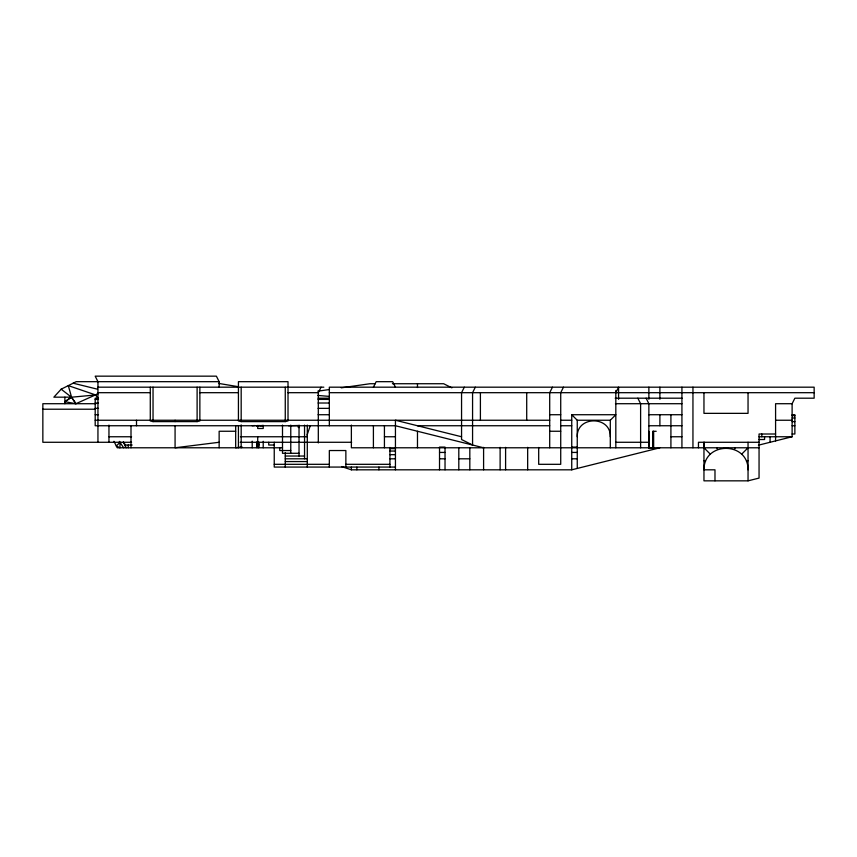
<?xml version="1.0" encoding="UTF-8"?>
<svg xmlns="http://www.w3.org/2000/svg" width="857" height="857" viewBox="0 0 857 857"><rect width="100%" height="100%" fill="white"/><g stroke="black" fill="none" stroke-linecap="round" stroke-linejoin="round"><path stroke-width="1.29" d="M257.196 442.437L257.025 447.783L257.025 441.666M259.275 443.83L258.568 447.783L258.568 441.666M748.043 469.818C748.29 441.248 703.715 441.248 703.961 469.818L714.984 469.818L714.984 480.841M577.254 436.759C576.59 415.591 610.977 415.591 610.302 436.759M307.063 435.11L310.245 425.747M734.438 449.336L735.124 447.783M318.311 442.93L318.311 392.688L321.064 387.182M373.406 387.182L376.159 381.676L392.688 381.676L395.441 387.182M464.312 387.182L461.559 392.688L461.559 439.523L472.571 445.029L472.571 392.688L475.324 387.182M552.454 387.182L549.701 392.688L549.701 447.783M563.477 387.182L560.724 392.688L560.724 464.312L538.689 464.312L538.689 447.461M615.819 392.688L618.572 387.182L618.572 399.341M758.413 445.19L792.114 436.759L792.114 403.711L794.868 398.194L814.15 398.194L814.15 387.182L329.334 387.182L329.334 425.747M219.146 387.182L219.146 381.676L76.187 381.676L61.168 389.185L53.873 397.166L71.431 397.166L75.909 403.711L97.955 393.802L95.652 394.959L71.485 397.209L64.886 401.708L75.909 403.711L71.57 397.198L68.292 385.618L95.652 394.959L97.859 398.237M571.737 414.724L577.254 420.241L610.302 420.241L615.819 414.724L571.737 414.724L571.737 469.818L351.37 469.818L341.579 466.551M741.669 454.156L748.043 447.783M64.886 401.708L71.431 397.166M746.49 461.387L748.043 460.691M150.286 387.182L150.286 420.926L153.039 421.612L197.11 421.612L199.863 420.926L199.863 387.182M285.263 421.612L288.016 420.926L288.016 381.676L238.428 381.676L238.428 420.926L241.181 421.612L285.263 421.612L285.263 387.182M571.737 469.818L659.89 447.783M703.961 442.276L703.961 480.841L748.043 480.841L759.056 478.088L759.056 434.006L775.585 434.006M317.743 391.199L329.495 389.517M341.236 387.835L369.967 383.732L375.248 383.732M242.028 446.872L235.675 447.783L235.675 425.747M219.146 442.276L175.074 447.783L175.074 425.747M252.204 425.747L254.561 425.543M259.435 425.49L256.339 425.747L263.217 425.511L260.464 425.747M71.485 397.209L61.168 389.185M288.563 425.747L297.936 425.511M656.205 431.285L653.013 431.307L653.045 447.922L648.738 447.89L648.717 431.307L648.749 447.783M392.399 383.732L443.647 383.732L451.875 387.846M97.944 387.182L323.828 387.182M97.944 392.688L150.286 392.688M199.863 392.688L238.428 392.688M288.016 392.688L318.311 392.688M329.334 392.688L814.15 392.688M98.491 398.194L95.191 398.194L95.191 425.747L395.441 425.747L483.594 447.783M318.065 398.194L329.334 398.194M615.187 398.194L682.118 398.194M95.191 399.405L98.491 399.405M318.065 399.405L329.334 399.405M95.191 403.015L98.491 403.015M318.065 403.015L329.334 403.015M95.898 403.711L42.85 403.711L42.85 442.276L131.571 442.276M615.444 403.711L681.926 403.711M792.114 403.711L775.585 403.711L775.585 436.759M95.191 408.361L98.491 408.361M318.065 408.361L329.334 408.361M42.85 409.218L95.32 409.218M95.191 414.724L98.491 414.724M318.065 414.724L329.334 414.724M549.701 414.724L560.724 414.724M648.867 414.724L681.926 414.724M792.114 414.724L794.868 414.724L794.868 434.006L792.114 434.006M792.114 415.591L794.868 415.591M792.114 418.002L794.868 418.002M95.191 420.241L549.701 420.241M560.724 420.241L571.737 420.241M775.585 420.241L792.114 420.241M792.114 421.612L794.868 421.612M417.477 425.747L549.701 425.747M560.724 425.747L571.737 425.747M648.867 425.747L681.926 425.747M792.114 425.747L794.868 425.747M298.343 426.775L299.372 426.775L299.372 427.472L298.343 427.472L298.343 426.775L299.372 427.472M235.675 431.253L219.146 431.253L219.146 447.783M549.701 431.253L560.724 431.253M108.957 436.759L131.571 436.759M240.421 436.759L307.299 436.759M384.429 436.759L395.441 436.759M670.913 436.759L681.926 436.759M759.056 436.759L792.114 436.759M759.056 439.523L764.562 439.523L764.562 436.759M240.185 442.276L351.659 442.276M615.819 442.276L648.867 442.276M759.056 442.276L698.455 442.276L698.455 447.783M132.182 445.029L125.486 445.029L125.486 446.433M274.24 445.029L268.734 445.029L268.734 442.276M571.737 447.097L577.254 447.097M282.499 447.783L117.205 447.783L113.96 441.312M759.056 447.783L351.37 447.783L351.37 425.061M389.935 448.64L395.441 448.64M290.769 450.536L279.746 450.536L279.746 447.783M389.935 451.05L395.441 451.05M439.523 452.432L445.029 452.432M571.737 452.432L577.254 452.432M299.029 453.289L282.499 453.289L282.499 425.093M389.935 454.671L395.441 454.671M285.263 456.042L304.546 456.042M285.263 458.806L307.299 458.806M389.935 458.806L395.441 458.806M439.523 458.806L445.029 458.806M458.806 458.806L469.818 458.806M571.737 458.806L577.254 458.806M285.263 461.559L307.299 461.559M274.24 464.312L329.334 464.312M345.864 464.312L389.935 464.312M395.441 467.065L274.24 467.065L274.24 442.276M317.668 395.431L329.334 396.395M218.535 383.4L238.042 386.657M73.156 383.197L97.548 389.207M461.559 436.759L395.441 420.241L395.441 469.818M703.961 460.691L705.515 461.387M703.961 447.783L710.335 454.156M123.515 442.116L125.486 445.062M119.359 441.398L123.633 447.783M123.29 442.051L126.161 447.783M646.114 398.194L648.867 403.711L648.867 447.89M637.854 398.194L640.608 403.711L640.608 447.783M219.146 381.676L216.393 376.159L95.191 376.159L97.944 381.676L97.944 442.276M716.881 447.783L717.566 449.336M775.585 437.081L775.585 440.894M770.079 437.049L770.079 442.276M761.809 434.006L761.809 436.759M748.043 392.688L748.043 413.353L703.961 413.353L703.961 392.688M748.043 442.276L748.043 480.841M704.133 442.276L704.133 447.279M692.949 387.182L692.949 447.783M681.926 387.182L681.926 447.783M670.913 414.724L670.913 447.783M659.89 387.182L659.89 399.298M659.89 414.724L659.89 425.747M653.645 431.307L653.645 447.783M652.959 431.253L652.959 447.783M648.867 387.182L648.867 399.298M615.819 390.481L615.819 447.783M610.302 420.241L610.302 447.783M577.254 420.241L577.254 468.447M527.666 447.343L527.666 469.818M526.712 392.688L526.712 420.241M505.598 447.343L505.598 469.818M500.124 447.343L500.124 469.818M483.594 447.343L483.594 469.818M480.402 392.688L480.402 420.241M469.818 447.783L469.818 469.818M458.806 447.783L458.806 469.818M445.029 469.818L445.029 447.097L439.523 447.097L439.523 469.818M417.477 383.732L417.477 387.535M417.477 431.253L417.477 447.783M389.935 447.461L389.935 467.065M384.429 425.747L384.429 447.783M378.912 467.151L378.912 469.818M373.406 425.747L373.406 447.783M356.876 467.151L356.876 469.818M351.37 467.151L351.37 469.818M345.864 467.065L345.864 450.536L329.334 450.536L329.334 467.065M307.299 425.093L307.299 467.065M304.546 425.093L304.546 458.806M299.029 425.093L299.029 456.042M290.769 425.093L290.769 453.289M285.263 452.646L285.263 467.065M263.217 425.404L263.217 428.5L257.711 428.5L257.711 425.404M263.217 441.301L263.217 447.783M257.711 436.759L257.711 442.276M252.204 441.173L252.204 447.783M241.181 387.182L241.181 421.612M241.181 424.901L241.181 447.783M238.428 425.747L238.428 447.783M197.11 387.182L197.11 421.612M175.096 420.241L175.096 421.612M153.039 387.182L153.039 421.612M136.509 420.241L136.509 425.747M131.003 425.747L131.003 447.783M128.239 445.029L128.239 447.783M108.957 425.093L108.957 442.276M64.886 397.166L64.886 403.711M119.98 442.33L116.306 445.994L119.98 447.815L119.98 442.33"/></g></svg>
